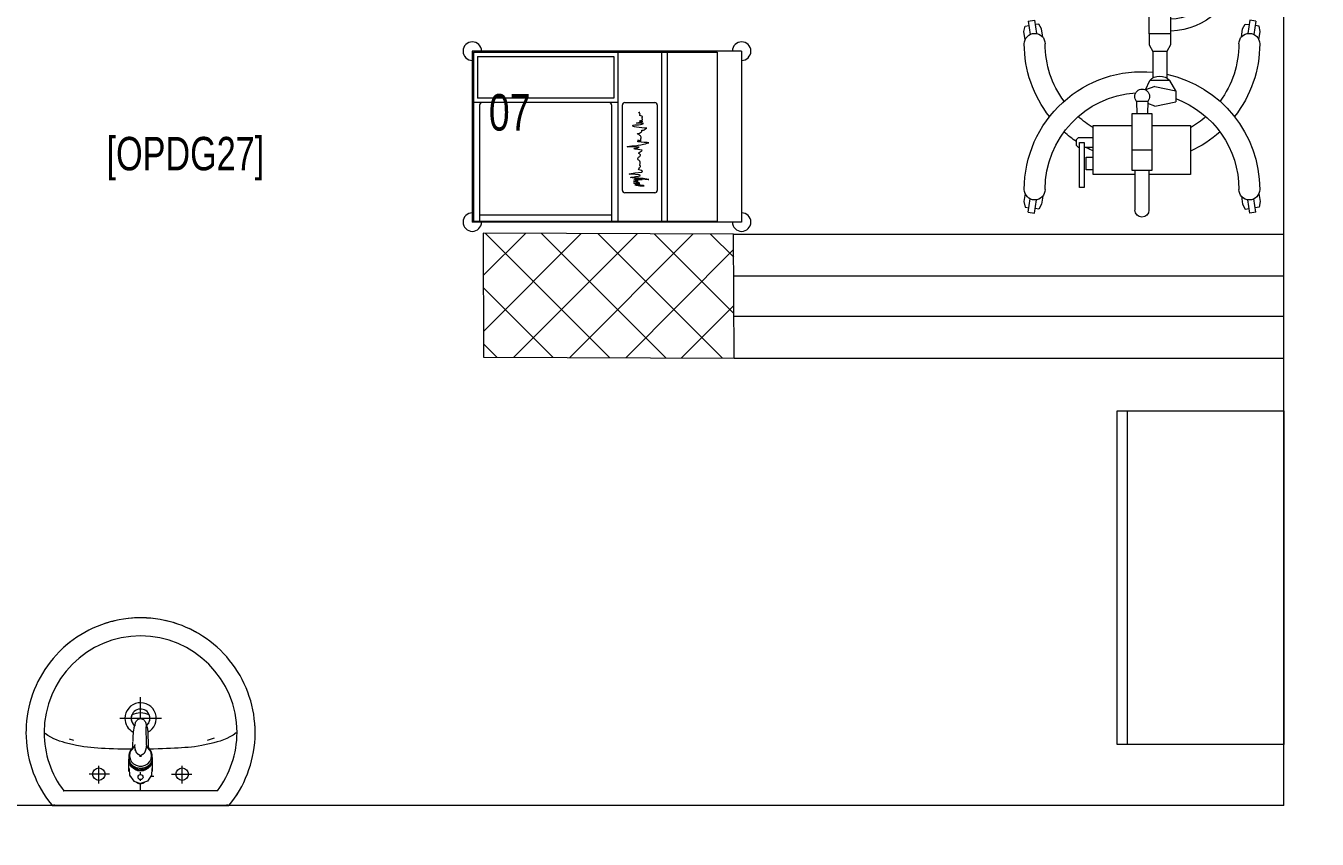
# Model space of a CAD drawing. Header units: millimetres. Extents: x -160614 to 59925, y -157025 to 0.
# Drawn here: x -113427 to -110327, y -110043 to -108093 of the extents above; entities that cross this region are included whole.
import ezdxf

# ---------------------------------------------------------------- set-up
doc = ezdxf.new("R2010")
doc.units = ezdxf.units.MM
doc.header["$LTSCALE"] = 8
for name, color, linetype, lineweight in [('72_EGR_BASE_TEXT', 9, 'Continuous', 5), ('72_EGR_EQP_TAG', 9, 'Continuous', 5), ('C-HYDR-CTCH', 9, 'Continuous', 5), ('Hatch', 9, 'Continuous', 5), ('LOADING', 9, 'Continuous', 5), ('P-SANR-FIXT', 9, 'Continuous', 18), ('P-SANR-FIXT-1', 9, 'Continuous', 13), ('Structure', 9, 'Continuous', 5), ('Walls', 9, 'Continuous', 5)]:
    doc.layers.add(name, color=color, linetype=linetype, lineweight=lineweight)
doc.styles.add('X3G_ENTITY_257CFD', font='swisscl.ttf', dxfattribs={"height": 200})
doc.styles.add('X3G_ENTITY_2587DE', font='swisscl.ttf', dxfattribs={"height": 200})

# ---------------------------------------------------------------- blocks, each defined once
blk = doc.blocks.new('A$C47696aed')
at = {"layer": 'Hatch'}
h = blk.add_hatch(dxfattribs=at)
h.set_pattern_fill('ANSI37', color=256, scale=30)
h.paths.add_polyline_path([(50952.7, 21917.9), (50348.7, 21909.7), (50352.6, 21621.3), (50956.6, 21629.5)])
h.paths.add_polyline_path([(43791.9, 21910.1), (43208.4, 21904.7), (43188.5, 21613.3), (43772, 21618.7)])
h.paths.add_polyline_path([(29414.9, 21902.8), (28815.8, 21898.7), (28810.1, 21605.6), (29409.2, 21609.7)])
h.paths.add_polyline_path([(36600.2, 21904.9), (35999, 21897.4), (35990.7, 21611.8), (36591.9, 21619.3)])
h.paths.add_polyline_path([(22195.7, 21912), (21589.3, 21890.2), (21603.8, 21597.6), (22210.2, 21619.5)])
h.paths.add_polyline_path([(15459.1, 21901.7), (14237.2, 21925.6), (14230.7, 21629.5), (15452.7, 21605.5)])
h.paths.add_polyline_path([(15473.2, 14701.6), (14258.2, 14685.8), (14244.7, 14393.4), (15459.7, 14409.1)])
h.paths.add_polyline_path([(15447.1, 7508.4), (14244, 7492.4), (14238.3, 7199.4), (15441.4, 7215.3)])
h.paths.add_polyline_path([(15465.6, 309.7), (14269, 298.3), (14271.8, 3.8), (15468.5, 15.2)])
h.paths.add_polyline_path([(7830.6, 311.8), (7227.1, 308.1), (7237.7, 22.6), (7841.3, 26.3)])
h.paths.add_polyline_path([(7815.2, 7509.8), (7218.4, 7511.4), (7218.2, 7210.2), (7815.1, 7208.6)])
h.paths.add_polyline_path([(7825.1, 14699.4), (7205.8, 14700.6), (7195.2, 14397.6), (7814.5, 14396.4)])
h.paths.add_polyline_path([(7801.7, 21878.7), (7201.1, 21893.2), (7197.5, 21603.6), (7798.1, 21589.1)])
h.paths.add_polyline_path([(602.6, 21876.9), (0, 21899.6), (1.9, 21611.2), (604.5, 21588.5)])
h.paths.add_polyline_path([(610.4, 7498.6), (8.3, 7491.6), (11.7, 7200), (613.7, 7206.9)])
h.paths.add_polyline_path([(627.9, 303.9), (29.5, 302.9), (34.3, 2.3), (632.7, 3.3)])
h.paths.add_polyline_path([(22214.6, 317.2), (21608.9, 304.3), (21614.6, 3.1), (22220.3, 16)])
h.paths.add_polyline_path([(22208.1, 7509.7), (21613.7, 7492.1), (21615.8, 7195.5), (22210.2, 7213.1)])
h.paths.add_polyline_path([(22199.3, 14717.7), (21600.4, 14710), (21604.4, 14409.9), (22203.4, 14417.6)])
h.paths.add_polyline_path([(29399.7, 14702.4), (28797.7, 14707.1), (28802, 14415), (29403.9, 14410.3)])
h.paths.add_polyline_path([(29403.4, 7519.8), (28799.6, 7502.2), (28813, 7202.1), (29413.1, 7223.2)])
h.paths.add_polyline_path([(29419.5, 303.8), (28815.7, 310.4), (28813.3, 24.7), (29417.2, 18.1)])
h.paths.add_polyline_path([(36618, 314.2), (36020.7, 299.7), (36029.7, 0), (36627, 14.6)])
h.paths.add_polyline_path([(36610.7, 7502.6), (36009.5, 7504.5), (36010.6, 7207.3), (36611.9, 7205.4)])
h.paths.add_polyline_path([(36574.3, 14706.4), (35993.4, 14711.1), (36013.1, 14421.3), (36594, 14416.6)])
h.paths.add_polyline_path([(43777.6, 14705.7), (43180, 14719.4), (43182, 14427.5), (43779.6, 14413.8)])
h.paths.add_polyline_path([(43778.6, 7507.1), (43210.2, 7499.5), (43212, 7205.4), (43780.5, 7213)])
h.paths.add_polyline_path([(43815.7, 310), (43210.4, 307.3), (43211.8, 2.8), (43817, 5.4)])
h.paths.add_polyline_path([(50989.9, 309.5), (50401.9, 325.5), (50388.7, 18.3), (50976.7, 2.3)])
h.paths.add_polyline_path([(50974.1, 7508.9), (50370.9, 7510), (50368.9, 7213.4), (50972.2, 7212.3)])
at = {"layer": 'C-HYDR-CTCH', "color": 4, "flags": 128}
blk.add_lwpolyline([(36009.5, 7504.5), (36010.6, 7207.3), (36611.9, 7205.4), (36610.7, 7502.6), (36009.5, 7504.5)], dxfattribs=at)
blk = doc.blocks.new('mobile light')
at = {"layer": 'LOADING'}
for p, q in [((1882.58, -498.29), (1882.35, -499.8)), ((1882.58, -498.29), (1885.78, -498.78)), ((1883.78, -497.56), (1883.65, -498.45)), ((1885.1, -497.29), (1883.78, -497.56)), ((1887.04, -497.59), (1885.1, -497.29)), ((1923.94, -497.59), (1925.88, -497.29)), ((1928.41, -498.29), (1925.2, -498.78)), ((1925.88, -497.29), (1927.2, -497.56)), ((1927.2, -497.56), (1927.33, -498.45)), ((1928.41, -498.29), (1928.63, -499.8)), ((1882.35, -499.8), (1885.55, -500.28)), ((1883.28, -500.85), (1883.42, -499.96)), ((1884.47, -501.5), (1883.28, -500.85)), ((1886.4, -501.79), (1884.47, -501.5)), ((1924.58, -501.79), (1926.52, -501.5)), ((1928.63, -499.8), (1925.43, -500.28)), ((1926.52, -501.5), (1927.7, -500.85)), ((1927.7, -500.85), (1927.56, -499.96)), ((1948.76, -501.94), (1947.59, -502.62)), ((1953.47, -501.94), (1948.76, -501.94)), ((1958.23, -506.5), (1953.47, -501.94)), ((1947.59, -502.62), (1941.09, -502.62)), ((1947.59, -502.62), (1947.59, -505.45)), ((1948.15, -506.5), (1952.41, -502.55)), ((1947.59, -505.45), (1941.09, -505.45)), ((1946.6, -512.08), (1948.15, -506.5)), ((1947.59, -505.45), (1948.15, -506.5)), ((1958.23, -506.5), (1948.15, -506.5)), ((1959.78, -512.08), (1958.23, -506.5)), ((1963.08, -509.67), (1943.3, -509.67)), ((1959.78, -512.08), (1946.6, -512.08)), ((1908.01, -522.53), (1909, -517.55)), ((1911.69, -517.55), (1909, -517.55)), ((1912.69, -522.53), (1911.69, -517.55)), ((1911.69, -517.55), (1914.17, -518.99)), ((1914.17, -518.99), (1914.17, -523.77)), ((1921.08, -519.69), (1914.74, -519.69)), ((1922.73, -518.8), (1921.08, -519.69)), ((1921.08, -519.69), (1921.08, -523.01)), ((1921.08, -519.69), (1921.08, -523.01)), ((1925.38, -518.8), (1922.73, -518.8)), ((1892.68, -528.06), (1892.68, -523.24)), ((1892.68, -523.24), (1906.16, -523.24)), ((1897.5, -528.06), (1897.5, -523.24)), ((1906.16, -523.24), (1906.16, -528.06)), ((1908.01, -522.53), (1908.62, -524.28)), ((1912.69, -522.53), (1911.9, -524.78)), ((1921.08, -523.01), (1914.77, -523.01)), ((1922.73, -523.93), (1921.08, -523.04)), ((1892.68, -523.97), (1883.05, -523.97)), ((1909.15, -524.25), (1906.16, -524.32)), ((1909.15, -524.25), (1909.15, -526.94)), ((1911.9, -524.78), (1914.17, -523.77)), ((1925.38, -523.93), (1922.73, -523.93)), ((1892.68, -527.34), (1883.05, -527.34)), ((1906.16, -528.06), (1892.68, -528.06)), ((1909.15, -526.94), (1906.16, -526.87)), ((1882.35, -551.47), (1885.55, -550.99)), ((1882.58, -552.98), (1882.35, -551.47)), ((1884.47, -549.77), (1883.28, -550.42)), ((1883.28, -550.42), (1883.42, -551.31)), ((1886.4, -549.48), (1884.47, -549.77)), ((1924.58, -549.48), (1926.52, -549.77)), ((1928.63, -551.47), (1925.43, -550.99)), ((1926.52, -549.77), (1927.7, -550.42)), ((1927.7, -550.42), (1927.56, -551.31)), ((1928.41, -552.98), (1928.63, -551.47)), ((1882.58, -552.98), (1885.78, -552.5)), ((1883.78, -553.71), (1883.65, -552.82)), ((1885.1, -553.98), (1883.78, -553.71)), ((1887.04, -553.69), (1885.1, -553.98)), ((1923.94, -553.69), (1925.88, -553.98)), ((1928.41, -552.98), (1925.2, -552.5)), ((1925.88, -553.98), (1927.2, -553.71)), ((1927.2, -553.71), (1927.33, -552.82))]:
    blk.add_line(p, q, dxfattribs=at)
for points in [[(1903.33, -523.24), (1903.33, -514.02), (1891.61, -514.02), (1891.61, -523.97)], [(1954.27, -524.55), (1954.27, -528.82), (1952.05, -528.82), (1952.05, -524.5)], [(1891.61, -527.34), (1891.61, -537.34), (1903.33, -537.34), (1903.33, -528.06)], [(1892.74, -537.34), (1892.74, -539.04), (1895.76, -539.04), (1895.76, -537.34)], [(1898.05, -537.34), (1898.05, -539.5)], [(1898.05, -540.63), (1898.05, -540.87), (1898.53, -541.35), (1900.02, -541.35), (1900.5, -540.87), (1900.5, -537.34)]]:
    blk.add_lwpolyline(points, dxfattribs=at)
for points in [[(1929.78, -518.8), (1925.38, -518.8), (1925.38, -523.93), (1929.78, -523.93)], [(1899.3, -539.5), (1888.5, -539.5), (1888.5, -540.63), (1899.3, -540.63)]]:
    blk.add_lwpolyline(points, close=True, dxfattribs=at)
for centre, radius in [((1945.96, -511.25), 0.793), ((1960.42, -511.25), 0.793), ((1953.01, -531.79), 8.32), ((1953.01, -531.79), 7.35), ((1938.31, -531.85), 0.793), ((1968.07, -531.85), 0.793), ((1953.19, -546.77), 0.793)]:
    blk.add_circle(centre, radius, dxfattribs=at)
for centre, radius, start, end in [((1888.02, -499.89), 2.5, 90, 270), ((1888.02, -525.64), 28.25, 12.1463, 90), ((1922.96, -525.64), 28.25, 90, 128.2073), ((1922.96, -499.89), 2.5, 270, 90), ((1888.02, -525.64), 23.25, 20.3387, 90), ((1922.96, -525.64), 23.25, 90, 126.3743), ((1942.82, -519.31), 16.86, 97.1293, 177.6115), ((1922.96, -525.64), 28.25, 138.4974, 155.7305), ((1942.82, -519.31), 13.97, 97.1293, 177.6115), ((1922.96, -525.64), 23.25, 138.7224, 150.0382), ((1980.13, -532.49), 43.32, 148.2167, 181.2501), ((1926.25, -532.49), 43.32, 358.7499, 31.7833), ((1980.13, -532.49), 40.72, 152.4092, 181.2501), ((1946.6, -514.96), 2.89, 90, 152.4092), ((1959.78, -514.96), 2.89, 27.5908, 90), ((1926.25, -532.49), 40.72, 358.7499, 27.5908), ((1911.94, -521.38), 3.27, 313.0112, 46.9888), ((1888.02, -525.64), 28.25, 270, 5.3386), ((1883.05, -525.65), 1.68, 90, 270), ((1910.32, -525.6), 1.78, 229.0673, 130.9327), ((1888.02, -525.64), 23.25, 270, 356.3184), ((1953.19, -531.93), 16.44, 185.2361, 354.7639), ((1953.19, -531.93), 13.84, 185.2361, 354.7639), ((1922.96, -525.64), 28.25, 204.483, 208.105), ((1922.96, -525.64), 23.25, 210.2349, 221.2776), ((1922.96, -525.64), 28.25, 213.7985, 221.5026), ((1922.96, -525.64), 23.25, 233.6257, 270), ((1922.96, -525.64), 28.25, 231.7927, 270), ((1888.02, -551.39), 2.5, 90, 270), ((1922.96, -551.39), 2.5, 270, 90)]:
    blk.add_arc(centre, radius, start, end, dxfattribs=at)
blk = doc.blocks.new('e')
at = {"layer": 'LOADING'}
for p, q in [((-958747.5, -394300, 0), (-959393.9, -394300, 0)), ((-959393.9, -394300, 0), (-959393.9, -394710, 0)), ((-958747.5, -394300, 0), (-958747.5, -394710, 0)), ((-959391.4, -394302.5, 0), (-958806.4, -394302.5, 0)), ((-959391.4, -394302.5, 0), (-959391.4, -394707.5, 0)), ((-959381.4, -394312.5, 0), (-959054.5, -394312.5, 0)), ((-959381.4, -394312.5, 0), (-959381.4, -394413.1, 0)), ((-959054.5, -394312.5, 0), (-959054.5, -394413.1, 0)), ((-959044.5, -394302.5, 0), (-959044.5, -394707.5, 0)), ((-958939.6, -394302.5, 0), (-958939.6, -394707.5, 0)), ((-958926.4, -394302.5, 0), (-958926.4, -394707.5, 0)), ((-958806.4, -394302.5, 0), (-958806.4, -394707.5, 0)), ((-959044.5, -394423.1, 0), (-959391.4, -394423.1, 0)), ((-959054.5, -394413.1, 0), (-959381.4, -394413.1, 0)), ((-959027.7, -394423.1, 0), (-958955.8, -394423.1, 0)), ((-959376.4, -394429, 0), (-959376.4, -394707.5, 0)), ((-959059.5, -394429, 0), (-959059.5, -394707.5, 0)), ((-959033.5, -394633.8, 0), (-959033.5, -394429, 0)), ((-958994.2, -394448.1, 0), (-958993.5, -394446.7, 0)), ((-958992.8, -394448.8, 0), (-958994.2, -394448.1, 0)), ((-958993.5, -394446.7, 0), (-958992.2, -394446.1, 0)), ((-958990.8, -394450.1, 0), (-958992.8, -394448.8, 0)), ((-958992.2, -394452.1, 0), (-958990.8, -394450.1, 0)), ((-958991.5, -394454.1, 0), (-958992.2, -394452.1, 0)), ((-958989.5, -394455.5, 0), (-958991.5, -394454.1, 0)), ((-958950, -394429, 0), (-958950, -394633.8, 0)), ((-959009, -394478.3, 0), (-959007.6, -394477.7, 0)), ((-959008.3, -394479.7, 0), (-959009, -394478.3, 0)), ((-959007, -394481, 0), (-959008.3, -394479.7, 0)), ((-959007.6, -394477.7, 0), (-959003.6, -394477, 0)), ((-959004.9, -394481.7, 0), (-959007, -394481, 0)), ((-959000.2, -394482.4, 0), (-959004.9, -394481.7, 0)), ((-959003.6, -394477, 0), (-958999.6, -394477, 0)), ((-958993.5, -394483, 0), (-959000.2, -394482.4, 0)), ((-958999.6, -394472.3, 0), (-958998.2, -394471.6, 0)), ((-958998.2, -394472.3, 0), (-958999.6, -394472.3, 0)), ((-958999.6, -394477, 0), (-958994.8, -394476.3, 0)), ((-958998.2, -394471.6, 0), (-958994.8, -394470.9, 0)), ((-958994.8, -394473, 0), (-958998.2, -394472.3, 0)), ((-958994.8, -394470.9, 0), (-958990.8, -394470.3, 0)), ((-958990.8, -394473, 0), (-958994.8, -394473, 0)), ((-958994.8, -394476.3, 0), (-958990.1, -394475.6, 0)), ((-958986.8, -394483.7, 0), (-958993.5, -394483, 0)), ((-958992.2, -394466.9, 0), (-958989.5, -394466.2, 0)), ((-958992.2, -394468.3, 0), (-958992.2, -394466.9, 0)), ((-958990.1, -394468.3, 0), (-958992.2, -394468.3, 0)), ((-958990.8, -394470.3, 0), (-958986.8, -394469.6, 0)), ((-958986.1, -394473.6, 0), (-958990.8, -394473, 0)), ((-958986.1, -394468.9, 0), (-958990.1, -394468.3, 0)), ((-958990.1, -394475.6, 0), (-958986.8, -394475, 0)), ((-958986.8, -394456.1, 0), (-958989.5, -394455.5, 0)), ((-958989.5, -394466.2, 0), (-958986.8, -394465.6, 0)), ((-958985.4, -394456.8, 0), (-958986.8, -394456.1, 0)), ((-958986.8, -394460.2, 0), (-958985.4, -394458.8, 0)), ((-958986.1, -394461.5, 0), (-958986.8, -394460.2, 0)), ((-958986.8, -394465.6, 0), (-958985.4, -394464.2, 0)), ((-958986.8, -394469.6, 0), (-958984.8, -394468.9, 0)), ((-958986.8, -394475, 0), (-958984.8, -394474.3, 0)), ((-958980.7, -394484.4, 0), (-958986.8, -394483.7, 0)), ((-958985.4, -394462.9, 0), (-958986.1, -394461.5, 0)), ((-958984.8, -394468.9, 0), (-958986.1, -394468.9, 0)), ((-958983.4, -394473.6, 0), (-958986.1, -394473.6, 0)), ((-958985.4, -394458.8, 0), (-958985.4, -394456.8, 0)), ((-958985.4, -394464.2, 0), (-958985.4, -394462.9, 0)), ((-958984.8, -394474.3, 0), (-958983.4, -394473.6, 0)), ((-958975.3, -394484.4, 0), (-958980.7, -394484.4, 0)), ((-958978, -394486.4, 0), (-958976.7, -394485.1, 0)), ((-958976.7, -394485.1, 0), (-958975.3, -394484.4, 0)), ((-958997.5, -394497.8, 0), (-958995.5, -394497.2, 0)), ((-958996.9, -394499.2, 0), (-958997.5, -394497.8, 0)), ((-958997.5, -394514.6, 0), (-958995.5, -394514, 0)), ((-958994.2, -394514.6, 0), (-958997.5, -394514.6, 0)), ((-958997.5, -394516.7, 0), (-958996.2, -394516, 0)), ((-958994.8, -394517.3, 0), (-958997.5, -394516.7, 0)), ((-958994.2, -394499.9, 0), (-958996.9, -394499.2, 0)), ((-958996.2, -394516, 0), (-958992.8, -394516, 0)), ((-958995.5, -394497.2, 0), (-958992.8, -394496.5, 0)), ((-958995.5, -394514, 0), (-958992.8, -394514, 0)), ((-958988.8, -394518, 0), (-958994.8, -394517.3, 0)), ((-958991.5, -394501.9, 0), (-958994.2, -394499.9, 0)), ((-958990.1, -394515.3, 0), (-958994.2, -394514.6, 0)), ((-958992.8, -394496.5, 0), (-958990.1, -394495.1, 0)), ((-958992.8, -394514, 0), (-958990.8, -394513.3, 0)), ((-958992.8, -394516, 0), (-958990.1, -394515.3, 0)), ((-958990.1, -394503.2, 0), (-958991.5, -394501.9, 0)), ((-958990.8, -394513.3, 0), (-958989.5, -394512, 0)), ((-958990.1, -394495.1, 0), (-958988.1, -394493.8, 0)), ((-958988.8, -394505.9, 0), (-958990.1, -394503.2, 0)), ((-958988.8, -394515.3, 0), (-958990.1, -394515.3, 0)), ((-958990.1, -394515.3, 0), (-958988.8, -394515.3, 0)), ((-958989.5, -394509.9, 0), (-958988.8, -394507.9, 0)), ((-958989.5, -394512, 0), (-958989.5, -394509.9, 0)), ((-958988.8, -394507.9, 0), (-958988.8, -394505.9, 0)), ((-958988.1, -394493.8, 0), (-958987.4, -394492.5, 0)), ((-958987.4, -394489.8, 0), (-958984.1, -394489.8, 0)), ((-958987.4, -394492.5, 0), (-958987.4, -394489.8, 0)), ((-958984.1, -394489.8, 0), (-958982.7, -394489.1, 0)), ((-958982.7, -394489.1, 0), (-958981.4, -394488.4, 0)), ((-958981.4, -394488.4, 0), (-958979.4, -394487.1, 0)), ((-958979.4, -394487.1, 0), (-958978, -394486.4, 0)), ((-959022.4, -394529.4, 0), (-959020.4, -394528.8, 0)), ((-959006.3, -394529.4, 0), (-959022.4, -394529.4, 0)), ((-959020.4, -394528.8, 0), (-959016.4, -394528.1, 0)), ((-959016.4, -394528.1, 0), (-959011, -394527.4, 0)), ((-959011, -394527.4, 0), (-959002.9, -394526.7, 0)), ((-958998.9, -394530.1, 0), (-959006.3, -394529.4, 0)), ((-959006.3, -394534.1, 0), (-959003.6, -394532.8, 0)), ((-959002.9, -394534.8, 0), (-959006.3, -394534.1, 0)), ((-959003.6, -394532.8, 0), (-959000.2, -394532.1, 0)), ((-959002.9, -394526.7, 0), (-958996.2, -394525.4, 0)), ((-958996.9, -394536.2, 0), (-959002.9, -394534.8, 0)), ((-959000.2, -394532.1, 0), (-958997.5, -394531.5, 0)), ((-958993.5, -394530.1, 0), (-958998.9, -394530.1, 0)), ((-958997.5, -394531.5, 0), (-958994.8, -394530.8, 0)), ((-958991.5, -394536.8, 0), (-958996.9, -394536.2, 0)), ((-958996.2, -394525.4, 0), (-958989.5, -394524.7, 0)), ((-958994.8, -394530.8, 0), (-958993.5, -394530.1, 0)), ((-958994.2, -394544.2, 0), (-958993.5, -394542.9, 0)), ((-958994.2, -394545.6, 0), (-958994.2, -394544.2, 0)), ((-958992.8, -394546.2, 0), (-958994.2, -394545.6, 0)), ((-958993.5, -394542.9, 0), (-958990.8, -394541.5, 0)), ((-958991.5, -394546.9, 0), (-958992.8, -394546.2, 0)), ((-958987.4, -394537.5, 0), (-958991.5, -394536.8, 0)), ((-958990.1, -394548.3, 0), (-958991.5, -394546.9, 0)), ((-958990.8, -394541.5, 0), (-958988.1, -394540.2, 0)), ((-958990.1, -394549.6, 0), (-958990.1, -394548.3, 0)), ((-958989.5, -394524.7, 0), (-958983.4, -394523.4, 0)), ((-958981.4, -394518.7, 0), (-958988.8, -394518, 0)), ((-958988.1, -394540.2, 0), (-958986.8, -394538.8, 0)), ((-958986.1, -394537.5, 0), (-958987.4, -394537.5, 0)), ((-958986.8, -394538.8, 0), (-958986.1, -394537.5, 0)), ((-958983.4, -394523.4, 0), (-958978, -394522, 0)), ((-958974, -394519.3, 0), (-958981.4, -394518.7, 0)), ((-958978, -394522, 0), (-958974, -394520.7, 0)), ((-958970.6, -394520, 0), (-958974, -394519.3, 0)), ((-958974, -394520.7, 0), (-958970.6, -394520, 0)), ((-958996.9, -394557.7, 0), (-958996.2, -394555.7, 0)), ((-958996.9, -394559, 0), (-958996.9, -394557.7, 0)), ((-958995.5, -394560.4, 0), (-958996.9, -394559, 0)), ((-958996.2, -394555.7, 0), (-958994.8, -394554.3, 0)), ((-958994.2, -394561.7, 0), (-958995.5, -394560.4, 0)), ((-958994.8, -394554.3, 0), (-958993.5, -394553.6, 0)), ((-958992.2, -394563.7, 0), (-958994.2, -394561.7, 0)), ((-958993.5, -394553.6, 0), (-958992.2, -394552.3, 0)), ((-958993.5, -394579.9, 0), (-958992.2, -394579.2, 0)), ((-958992.2, -394552.3, 0), (-958990.8, -394550.9, 0)), ((-958990.8, -394566.4, 0), (-958992.2, -394563.7, 0)), ((-958992.2, -394579.2, 0), (-958990.8, -394577.8, 0)), ((-958991.5, -394571.8, 0), (-958990.8, -394570.4, 0)), ((-958991.5, -394574.5, 0), (-958991.5, -394571.8, 0)), ((-958990.1, -394575.2, 0), (-958991.5, -394574.5, 0)), ((-958990.8, -394550.9, 0), (-958990.1, -394549.6, 0)), ((-958990.8, -394570.4, 0), (-958990.8, -394566.4, 0)), ((-958990.8, -394577.8, 0), (-958990.1, -394576.5, 0)), ((-958990.1, -394576.5, 0), (-958990.1, -394575.2, 0)), ((-959017.1, -394594.7, 0), (-959011.7, -394593.3, 0)), ((-959015, -394594.7, 0), (-959017.1, -394594.7, 0)), ((-959009, -394595.3, 0), (-959015, -394594.7, 0)), ((-959014.4, -394602.7, 0), (-959011.7, -394602, 0)), ((-959010.3, -394603.4, 0), (-959014.4, -394602.7, 0)), ((-959011.7, -394593.3, 0), (-959003.6, -394592, 0)), ((-959011.7, -394602, 0), (-959008.3, -394602, 0)), ((-959002.2, -394604.1, 0), (-959010.3, -394603.4, 0)), ((-959002.2, -394596, 0), (-959009, -394595.3, 0)), ((-959008.3, -394602, 0), (-959002.2, -394600.7, 0)), ((-959006.3, -394609.4, 0), (-959004.3, -394608.8, 0)), ((-959004.9, -394609.4, 0), (-959006.3, -394609.4, 0)), ((-959002.2, -394610.1, 0), (-959004.9, -394609.4, 0)), ((-959004.3, -394606.1, 0), (-958999.6, -394605.4, 0)), ((-959002.2, -394606.1, 0), (-959004.3, -394606.1, 0)), ((-959004.3, -394608.8, 0), (-958996.9, -394608.8, 0)), ((-959003.6, -394592, 0), (-958987.4, -394589.9, 0)), ((-958993.5, -394596.7, 0), (-959002.2, -394596, 0)), ((-959002.2, -394600.7, 0), (-958996.2, -394600, 0)), ((-958994.2, -394604.7, 0), (-959002.2, -394604.1, 0)), ((-958997.5, -394606.8, 0), (-959002.2, -394606.1, 0)), ((-958997.5, -394610.8, 0), (-959002.2, -394610.1, 0)), ((-958999.6, -394605.4, 0), (-958994.2, -394606.1, 0)), ((-958992.2, -394607.4, 0), (-958997.5, -394606.8, 0)), ((-958996.9, -394608.8, 0), (-958992.8, -394608.1, 0)), ((-958996.2, -394600, 0), (-958991.5, -394598.7, 0)), ((-958994.8, -394583.2, 0), (-958993.5, -394581.9, 0)), ((-958994.2, -394584.6, 0), (-958994.8, -394583.2, 0)), ((-958990.8, -394585.2, 0), (-958994.2, -394584.6, 0)), ((-958984.1, -394605.4, 0), (-958994.2, -394604.7, 0)), ((-958994.2, -394606.1, 0), (-958987.4, -394606.1, 0)), ((-958993.5, -394581.9, 0), (-958993.5, -394579.9, 0)), ((-958990.1, -394598, 0), (-958993.5, -394596.7, 0)), ((-958992.8, -394608.1, 0), (-958986.1, -394608.1, 0)), ((-958987.4, -394608.1, 0), (-958992.2, -394607.4, 0)), ((-958991.5, -394598.7, 0), (-958990.1, -394598, 0)), ((-958987.4, -394586.6, 0), (-958990.8, -394585.2, 0)), ((-958985.4, -394588.6, 0), (-958987.4, -394586.6, 0)), ((-958987.4, -394589.9, 0), (-958985.4, -394588.6, 0)), ((-958987.4, -394606.1, 0), (-958978.7, -394606.8, 0)), ((-958986.1, -394608.1, 0), (-958987.4, -394608.1, 0)), ((-958975.3, -394606.8, 0), (-958984.1, -394605.4, 0)), ((-958978.7, -394606.8, 0), (-958972, -394607.4, 0)), ((-958970, -394607.4, 0), (-958975.3, -394606.8, 0)), ((-958972, -394607.4, 0), (-958970, -394607.4, 0)), ((-958955.8, -394639.6, 0), (-959027.7, -394639.6, 0)), ((-959007, -394613.5, 0), (-959003.6, -394612.8, 0)), ((-959004.9, -394613.5, 0), (-959007, -394613.5, 0)), ((-959006.3, -394616.8, 0), (-958991.5, -394616.8, 0)), ((-959003.6, -394617.5, 0), (-959006.3, -394616.8, 0)), ((-959000.9, -394614.2, 0), (-959004.9, -394613.5, 0)), ((-959003.6, -394612.8, 0), (-958999.6, -394612.1, 0)), ((-959000.2, -394618.2, 0), (-959003.6, -394617.5, 0)), ((-959003.6, -394620.2, 0), (-958994.2, -394620.2, 0)), ((-958998.9, -394620.2, 0), (-959003.6, -394620.2, 0)), ((-958995.5, -394614.8, 0), (-959000.9, -394614.2, 0)), ((-959000.9, -394621.5, 0), (-958999.6, -394621.5, 0)), ((-958996.9, -394618.2, 0), (-959000.2, -394618.2, 0)), ((-958999.6, -394612.1, 0), (-958996.2, -394612.1, 0)), ((-958999.6, -394621.5, 0), (-958996.2, -394622.2, 0)), ((-958994.2, -394620.9, 0), (-958998.9, -394620.2, 0)), ((-958996.2, -394612.1, 0), (-958997.5, -394610.8, 0)), ((-958994.2, -394618.9, 0), (-958996.9, -394618.2, 0)), ((-958996.2, -394622.2, 0), (-958991.5, -394622.9, 0)), ((-958991.5, -394616.8, 0), (-958995.5, -394614.8, 0)), ((-958991.5, -394619.5, 0), (-958994.2, -394618.9, 0)), ((-958994.2, -394620.2, 0), (-958991.5, -394619.5, 0)), ((-958990.1, -394621.5, 0), (-958994.2, -394620.9, 0)), ((-958991.5, -394622.9, 0), (-958981.4, -394622.9, 0)), ((-958986.1, -394622.2, 0), (-958990.1, -394621.5, 0)), ((-958982.7, -394622.2, 0), (-958986.1, -394622.2, 0)), ((-958981.4, -394622.9, 0), (-958982.7, -394622.2, 0)), ((-959376.4, -394692.5, 0), (-959059.5, -394692.5, 0)), ((-958747.5, -394710, 0), (-959393.9, -394710, 0)), ((-959391.4, -394707.5, 0), (-958806.4, -394707.5, 0))]:
    blk.add_line(p, q, dxfattribs=at)
for centre, radius, start, end in [((-959393.9, -394300, 0), 22.2, 0, 270), ((-958747.5, -394300, 0), 22.2, 270, 180), ((-959370.5, -394429, 0), 5.83, 90, 180), ((-959065.3, -394429, 0), 5.83, 0, 90), ((-959027.7, -394429, 0), 5.83, 90, 180), ((-958955.8, -394429, 0), 5.83, 0, 90), ((-959027.7, -394633.8, 0), 5.83, 180, 270), ((-958955.8, -394633.8, 0), 5.83, 270, 0), ((-959393.9, -394710, 0), 22.2, 90, 0), ((-958747.5, -394710, 0), 22.2, 180, 90)]:
    blk.add_arc(centre, radius, start, end, dxfattribs=at)
blk = doc.blocks.new('FP_138-161_A_00_GFL_-0_080_Einreichung_Grundrisse_100')
at = {"layer": 'P-SANR-FIXT'}
blk.add_line((-0.0044, -0.0019), (-0.0045, -0.0021), dxfattribs=at)
at = {"layer": 'P-SANR-FIXT', "flags": 128}
blk.add_lwpolyline([(-0.0057, -0.0037), (-0.0058, -0.0039), (-0.006, -0.004)], dxfattribs=at)
blk = doc.blocks.new('FP_139-161_A_00_GFL_-0_080_Einreichung_Grundrisse_100')
at = {"layer": 'P-SANR-FIXT'}
blk.add_line((0.0045, -0.0022), (0.0044, -0.002), dxfattribs=at)
at = {"layer": 'P-SANR-FIXT', "flags": 128}
blk.add_lwpolyline([(0.006, -0.004), (0.0059, -0.0039), (0.0057, -0.0038)], dxfattribs=at)
blk = doc.blocks.new('IS_Ceraplus_B8204_BIM_BG _1_ - B8204AA - CERAPLUS single lever basin mixer with pop-up waste-V137-161_A_00_GFL_-0_080_Einreichung_Grundrisse_100')
at = {"layer": 'P-SANR-FIXT-1'}
h = blk.add_hatch(dxfattribs=at)
h.set_pattern_fill('FP_26', color=256, style=0, pattern_type=2)
h.set_pattern_definition([(225, (0.009, 0), (0.010607, -0.010607), []), (315, (0.009, 0), (0.010607, 0.010607), [])])
h.paths.add_polyline_path([(0.0056, -0.002), (0.0058, -0.0024), (0.0058, -0.0021)])
h.paths.add_polyline_path([(0.007, -0.0039), (0.0088, -0.0045), (0.0084, -0.0043)])
at = {"layer": 'LOADING'}
for p, q in [((-0.028, 0), (-0.028, -0.0281)), ((-0.0262, -0.0282), (-0.0263, -0.0287)), ((0.0263, -0.0287), (0.0262, -0.0282)), ((0.0262, -0.0293), (0.0263, -0.0287)), ((0.028, -0.0281), (0.028, 0)), ((-0.0274, -0.0337), (-0.0271, -0.0392)), ((-0.0137, -0.0512), (-0.0129, -0.0517)), ((0.0124, -0.052), (0.0133, -0.0515)), ((0.0185, -0.0618), (0.019, -0.0539)), ((0.019, -0.0539), (0.0188, -0.0561)), ((0.0271, -0.0392), (0.0274, -0.0337)), ((0.014, -0.0647), (0.0133, -0.1077))]:
    blk.add_line(p, q, dxfattribs=at)
at = {"layer": 'LOADING', "flags": 128}
for points in [[(-0.0272, -0.0069), (-0.0266, 0.009), (-0.0165, 0.0236), (0, 0.0291)], [(0.0272, -0.0069), (0.0266, 0.009), (0.0165, 0.0236), (0, 0.0291)], [(-0.0176, -0.0568), (-0.0224, -0.0513), (-0.0254, -0.0448), (-0.0264, -0.0376), (-0.0253, -0.0305), (-0.0222, -0.024), (-0.0172, -0.0186), (-0.0109, -0.0147), (-0.0037, -0.0127), (0.0037, -0.0127), (0.0109, -0.0147), (0.0172, -0.0186), (0.0222, -0.024), (0.0253, -0.0305), (0.0264, -0.0376), (0.0254, -0.0448), (0.0224, -0.0513), (0.0176, -0.0568)], [(-0.0271, -0.0393), (-0.027, -0.0403), (-0.0269, -0.0414), (-0.0267, -0.0424), (-0.0265, -0.0434), (-0.0262, -0.0444), (-0.0259, -0.0454), (-0.0255, -0.0464), (-0.0252, -0.0474), (-0.0247, -0.0484), (-0.0243, -0.0493), (-0.0238, -0.0502), (-0.0232, -0.0511), (-0.0226, -0.052), (-0.022, -0.0529), (-0.0214, -0.0537), (-0.0207, -0.0545), (-0.0199, -0.0553), (-0.0192, -0.0561), (-0.0184, -0.0568), (-0.0176, -0.0575), (-0.0173, -0.0577)], [(-0.019, -0.0539), (-0.0185, -0.0615), (-0.0185, -0.0618)], [(-0.0162, -0.0579), (-0.0156, -0.058), (-0.0151, -0.0581), (-0.0146, -0.0583), (-0.0142, -0.0586), (-0.0139, -0.0588), (-0.0138, -0.0591)], [(-0.0138, -0.0591), (-0.0139, -0.0612), (-0.014, -0.0633)], [(0.0138, -0.0591), (0.0139, -0.0588), (0.0142, -0.0586), (0.0146, -0.0583), (0.0151, -0.0581), (0.0156, -0.058), (0.0162, -0.0579)], [(0.014, -0.0633), (0.0139, -0.0612), (0.0138, -0.0591)], [(0.0171, -0.0578), (0.0174, -0.0575), (0.0176, -0.0568)], [(0.0173, -0.0577), (0.0181, -0.057), (0.0189, -0.0563), (0.0197, -0.0556), (0.0204, -0.0548), (0.0211, -0.054), (0.0218, -0.0532), (0.0224, -0.0523), (0.023, -0.0514), (0.0236, -0.0505), (0.0241, -0.0496), (0.0246, -0.0487), (0.025, -0.0477), (0.0254, -0.0467), (0.0258, -0.0458), (0.0261, -0.0448), (0.0264, -0.0437), (0.0266, -0.0427), (0.0268, -0.0417), (0.027, -0.0407), (0.0271, -0.0396), (0.0271, -0.0393)], [(-0.0181, -0.0728), (-0.0177, -0.083), (-0.0172, -0.0938)], [(0.0172, -0.0938), (0.0177, -0.083), (0.0181, -0.0728)], [(0.0184, -0.0651), (0.0184, -0.0652), (0.0184, -0.0652), (0.0184, -0.0652), (0.0184, -0.0654), (0.0184, -0.0655)], [(-0.0129, -0.1142), (-0.0124, -0.1161), (-0.0118, -0.1179), (-0.0109, -0.1197), (-0.0098, -0.1214), (-0.0084, -0.123), (-0.0067, -0.1244), (-0.0047, -0.1255), (-0.0025, -0.1263), (0, -0.1266)], [(0, -0.1266), (0.0025, -0.1263), (0.0047, -0.1255), (0.0067, -0.1244), (0.0084, -0.123), (0.0098, -0.1214), (0.0109, -0.1197), (0.0118, -0.1179), (0.0124, -0.1161), (0.0129, -0.1142)]]:
    blk.add_lwpolyline(points, dxfattribs=at)
at = {"layer": 'LOADING'}
for centre, radius, start, end in [((0, 0.0135), 0.00603, 0, 180), ((0, 0.0135), 0.00603, 180, 0), ((-0.009, 0), 0.005, 300, 315), ((0.009, 0), 0.005, 225, 240)]:
    blk.add_arc(centre, radius, start, end, dxfattribs=at)
for centre, major_axis, start_param, end_param in [((0, -0.0281), (-0.028, 0), 4.712389, 6.47291), ((0, -0.0287), (0.0267, 0), 1.570796, 3.036556), ((0, -0.0287), (0.0263, 0), 2.625648, 2.791756), ((0, -0.0287), (-0.0263, 0), 4.712389, 5.759587), ((0, -0.0281), (0.028, 0), 6.093357, 7.853982), ((0, -0.0287), (0.0267, 0), 0.105099, 1.570796), ((0, -0.0287), (0.0262, 0), 0.523599, 1.570796), ((0, -0.0287), (0.0262, 0), 0.349919, 0.515945), ((0, -0.0321), (0.0275, 0), 3.141823, 3.202701), ((0, -0.0321), (0.0275, 0), 3.239313, 3.439417), ((0, -0.0281), (0.028, 0), 3.371221, 3.483334), ((0, -0.0312), (0.0248, 0), 4.111947, 4.191073), ((0, -0.0281), (0.028, 0), 4.202431, 4.259552), ((0, -0.0287), (0.0263, 0), 4.169225, 4.2325), ((0, -0.0281), (0.028, 0), 5.172057, 5.222265), ((0, -0.0287), (0.0267, 0), 6.059374, 6.108652), ((0, -0.0321), (0.0275, 0), 5.985527, 6.185455), ((0, -0.0281), (0.028, 0), 5.94107, 6.05344), ((0, -0.0321), (0.0275, 0), 6.222066, 6.282955)]:
    blk.add_ellipse(centre, major_axis=major_axis, ratio=0.961262, start_param=start_param, end_param=end_param, dxfattribs=at)
for points, knots in [([(-0.0215, -0.0162), (-0.0216, -0.0163), (-0.0219, -0.0167), (-0.0227, -0.0177), (-0.0238, -0.0192), (-0.0249, -0.0211), (-0.0258, -0.0231), (-0.0266, -0.0253), (-0.0273, -0.0282), (-0.0275, -0.0305), (-0.0275, -0.0321)], [0.7859035, 0.7859035, 0.7859035, 0.7859035, 0.7916667, 0.8055556, 0.8333333, 0.8611111, 0.8888889, 0.9166667, 0.9444444, 1, 1, 1, 1]), ([(0.021, -0.0157), (0.0208, -0.0154), (0.0203, -0.0149), (0.0192, -0.0139), (0.0177, -0.0127), (0.0161, -0.0117), (0.0148, -0.0109), (0.0138, -0.0104), (0.0127, -0.0099), (0.0113, -0.0093), (0.0087, -0.0084), (0.0048, -0.0075), (0, -0.0071), (-0.0048, -0.0075), (-0.0087, -0.0084), (-0.0113, -0.0093), (-0.0127, -0.0099), (-0.0138, -0.0104), (-0.0148, -0.0109), (-0.0161, -0.0117), (-0.0177, -0.0127), (-0.0191, -0.0139), (-0.0202, -0.0149), (-0.0208, -0.0154), (-0.021, -0.0157)], [0.2222222, 0.2222222, 0.2222222, 0.2222222, 0.2361111, 0.25, 0.2777778, 0.3055556, 0.3194444, 0.3333333, 0.3472222, 0.3611111, 0.3888889, 0.4444444, 0.5, 0.5555556, 0.6111111, 0.6388889, 0.6527778, 0.6666667, 0.6805556, 0.6944444, 0.7222222, 0.75, 0.7638889, 0.7777778, 0.7777778, 0.7777778, 0.7777778]), ([(0.0275, -0.0321), (0.0275, -0.0305), (0.0273, -0.0282), (0.0266, -0.0253), (0.0258, -0.0231), (0.0249, -0.0211), (0.0238, -0.0192), (0.0227, -0.0177), (0.0219, -0.0167), (0.0216, -0.0163), (0.0215, -0.0162)], [0, 0, 0, 0, 0.0555556, 0.0833333, 0.1111111, 0.1388889, 0.1666667, 0.1944444, 0.2083333, 0.2142181, 0.2142181, 0.2142181, 0.2142181]), ([(-0.0188, -0.0538), (-0.0188, -0.0547), (-0.0186, -0.0582), (-0.0185, -0.0619), (-0.0184, -0.0646)], [0.6724021, 0.6724021, 0.6724021, 0.6724021, 0.75, 1, 1, 1, 1]), ([(-0.0162, -0.0579), (-0.0162, -0.0578), (-0.0163, -0.0578), (-0.0165, -0.0577), (-0.0166, -0.0575), (-0.0167, -0.0574), (-0.0169, -0.0573), (-0.017, -0.0572), (-0.0172, -0.0571), (-0.0173, -0.057), (-0.0175, -0.0569), (-0.0176, -0.0568)], [0, 0, 0, 0, 0.1, 0.2, 0.3, 0.4, 0.5, 0.6, 0.7, 0.8, 1, 1, 1, 1]), ([(-0.0148, -0.0587), (-0.015, -0.0586), (-0.0159, -0.0583), (-0.0167, -0.058), (-0.0172, -0.0578)], [0.8, 0.8, 0.8, 0.8, 0.85, 1, 1, 1, 1]), ([(0, -0.0378), (-0.0005, -0.038), (-0.0012, -0.0384), (-0.0021, -0.0389), (-0.0028, -0.0393), (-0.0035, -0.0397), (-0.0042, -0.04), (-0.0049, -0.0405), (-0.0055, -0.0409), (-0.0061, -0.0414), (-0.0067, -0.0419), (-0.0072, -0.0424), (-0.0078, -0.0429), (-0.0083, -0.0435), (-0.0088, -0.0441), (-0.0092, -0.0446), (-0.0096, -0.0452), (-0.01, -0.0459), (-0.0103, -0.0466), (-0.0105, -0.0472), (-0.0107, -0.0477), (-0.0108, -0.0481), (-0.0109, -0.0484), (-0.0111, -0.0489), (-0.0114, -0.0497), (-0.0118, -0.0509), (-0.0122, -0.0521), (-0.0124, -0.053), (-0.0126, -0.0537), (-0.0128, -0.0544), (-0.0129, -0.0552), (-0.0131, -0.0559), (-0.0132, -0.0566), (-0.0134, -0.0572), (-0.0136, -0.0581), (-0.0137, -0.0587), (-0.0138, -0.0591)], [0, 0, 0, 0, 0.055556, 0.083333, 0.111111, 0.138889, 0.166667, 0.194444, 0.222222, 0.25, 0.277778, 0.305556, 0.333333, 0.361111, 0.388889, 0.416667, 0.444444, 0.472222, 0.5, 0.527778, 0.541667, 0.555556, 0.569444, 0.583333, 0.611111, 0.666667, 0.722222, 0.75, 0.777778, 0.805556, 0.833333, 0.861111, 0.888889, 0.916667, 0.944444, 1, 1, 1, 1]), ([(0, -0.0357), (-0.0006, -0.0357), (-0.0013, -0.0357), (-0.002, -0.0357), (-0.0022, -0.0357)], [0, 0, 0, 0, 0.1, 0.1298359, 0.1298359, 0.1298359, 0.1298359]), ([(0.0022, -0.0357), (0.002, -0.0357), (0.0013, -0.0357), (0.0006, -0.0357), (0, -0.0357)], [0.8701578, 0.8701578, 0.8701578, 0.8701578, 0.9, 1, 1, 1, 1]), ([(0.0138, -0.0591), (0.0137, -0.0587), (0.0136, -0.0581), (0.0134, -0.0572), (0.0132, -0.0566), (0.0131, -0.0559), (0.0129, -0.0552), (0.0128, -0.0544), (0.0126, -0.0537), (0.0124, -0.053), (0.0122, -0.0521), (0.0118, -0.0509), (0.0114, -0.0497), (0.0111, -0.0489), (0.0109, -0.0484), (0.0108, -0.0481), (0.0107, -0.0477), (0.0105, -0.0472), (0.0103, -0.0466), (0.01, -0.0459), (0.0096, -0.0452), (0.0092, -0.0446), (0.0088, -0.0441), (0.0083, -0.0435), (0.0078, -0.0429), (0.0072, -0.0424), (0.0067, -0.0419), (0.0061, -0.0414), (0.0055, -0.0409), (0.0049, -0.0405), (0.0042, -0.04), (0.0035, -0.0397), (0.0028, -0.0393), (0.0021, -0.0389), (0.0012, -0.0384), (0.0005, -0.038), (0, -0.0378)], [0, 0, 0, 0, 0.055556, 0.083333, 0.111111, 0.138889, 0.166667, 0.194444, 0.222222, 0.25, 0.277778, 0.333333, 0.388889, 0.416667, 0.430556, 0.444444, 0.458333, 0.472222, 0.5, 0.527778, 0.555556, 0.583333, 0.611111, 0.638889, 0.666667, 0.694444, 0.722222, 0.75, 0.777778, 0.805556, 0.833333, 0.861111, 0.888889, 0.916667, 0.944444, 1, 1, 1, 1]), ([(0.0141, -0.0613), (0.0141, -0.0611), (0.0143, -0.0608), (0.0145, -0.0604), (0.0148, -0.06), (0.0151, -0.0596), (0.0153, -0.0594), (0.0155, -0.0592), (0.0156, -0.059), (0.0158, -0.0588), (0.016, -0.0587), (0.0163, -0.0585), (0.0165, -0.0583), (0.0166, -0.0582)], [0.3333333, 0.3333333, 0.3333333, 0.3333333, 0.4166667, 0.5, 0.5833333, 0.6666667, 0.7083333, 0.75, 0.7916667, 0.8333333, 0.875, 0.9166667, 1, 1, 1, 1]), ([(0.0176, -0.0568), (0.0175, -0.0569), (0.0173, -0.057), (0.0172, -0.0571), (0.017, -0.0572), (0.0169, -0.0573), (0.0167, -0.0574), (0.0166, -0.0575), (0.0165, -0.0577), (0.0163, -0.0578), (0.0162, -0.0578), (0.0162, -0.0579)], [0, 0, 0, 0, 0.2, 0.3, 0.4, 0.5, 0.6, 0.7, 0.8, 0.9, 1, 1, 1, 1]), ([(0.0184, -0.0646), (0.0185, -0.0619), (0.0186, -0.0582), (0.0188, -0.0547), (0.0188, -0.0538)], [0, 0, 0, 0, 0.25, 0.3275586, 0.3275586, 0.3275586, 0.3275586]), ([(-0.0131, -0.1116), (-0.0132, -0.1115), (-0.0135, -0.1109), (-0.0141, -0.1099), (-0.0147, -0.1086), (-0.0153, -0.1072), (-0.0159, -0.1053), (-0.0167, -0.1021), (-0.0171, -0.0992), (-0.0171, -0.0973)], [0.4856715, 0.4856715, 0.4856715, 0.4856715, 0.5, 0.55, 0.6, 0.65, 0.7, 0.8, 1, 1, 1, 1]), ([(-0.0132, -0.1091), (-0.0132, -0.1096), (-0.0132, -0.1103), (-0.0132, -0.1111), (-0.0132, -0.1115), (-0.0132, -0.1118), (-0.0131, -0.1122), (-0.0131, -0.1125), (-0.0131, -0.1128), (-0.0131, -0.1131), (-0.013, -0.1134), (-0.013, -0.1138), (-0.0129, -0.1141), (-0.0129, -0.1142)], [0.2, 0.2, 0.2, 0.2, 0.4, 0.5, 0.55, 0.6, 0.65, 0.7, 0.75, 0.8, 0.85, 0.9, 1, 1, 1, 1]), ([(0.0129, -0.1142), (0.0129, -0.1141), (0.013, -0.1138), (0.013, -0.1134), (0.0131, -0.1131), (0.0131, -0.1128), (0.0131, -0.1125), (0.0131, -0.1122), (0.0132, -0.1118), (0.0132, -0.1115), (0.0132, -0.1111), (0.0132, -0.1103), (0.0132, -0.1096), (0.0132, -0.1091)], [0, 0, 0, 0, 0.1, 0.15, 0.2, 0.25, 0.3, 0.35, 0.4, 0.45, 0.5, 0.6, 0.8, 0.8, 0.8, 0.8]), ([(0.0131, -0.1116), (0.0133, -0.1113), (0.0137, -0.1106), (0.0142, -0.1096), (0.0147, -0.1084), (0.0153, -0.1072), (0.0159, -0.1053), (0.0167, -0.1021), (0.0171, -0.0992), (0.0171, -0.0973)], [-0.5143371, -0.5143371, -0.5143371, -0.5143371, -0.475, -0.4375, -0.4, -0.35, -0.3, -0.2, 0, 0, 0, 0])]:
    blk.add_open_spline(points, degree=3, knots=knots, dxfattribs=at)
for points in [[(-0.0172, -0.0578), (-0.0171, -0.0578), (-0.0169, -0.058), (-0.0167, -0.0581), (-0.0166, -0.0582)], [(-0.0162, -0.0579), (-0.0162, -0.0579), (-0.0164, -0.0581), (-0.0165, -0.0582), (-0.0166, -0.0583), (-0.0166, -0.0582), (-0.0166, -0.0582)], [(-0.0166, -0.0582), (-0.0163, -0.0585), (-0.0156, -0.059), (-0.0148, -0.0599), (-0.0142, -0.0609), (-0.0139, -0.0617), (-0.0138, -0.0621)], [(0.0172, -0.0578), (0.0168, -0.0579), (0.0158, -0.0583), (0.0147, -0.0587), (0.0141, -0.059)], [(0.0166, -0.0582), (0.0166, -0.0582), (0.0166, -0.0583), (0.0165, -0.0582), (0.0164, -0.0581), (0.0162, -0.0579), (0.0162, -0.0579)], [(0.0166, -0.0582), (0.0167, -0.0582), (0.0168, -0.0581), (0.0169, -0.058), (0.0169, -0.058)], [(0.0169, -0.058), (0.017, -0.0579), (0.0171, -0.0579), (0.0171, -0.0578)], [(-0.0184, -0.0646), (-0.0183, -0.0659), (-0.0182, -0.0684), (-0.0181, -0.0709), (-0.0181, -0.0721)], [(-0.014, -0.0633), (-0.014, -0.0633), (-0.014, -0.0633), (-0.014, -0.0633)], [(-0.014, -0.0646), (-0.014, -0.0644), (-0.014, -0.064), (-0.014, -0.0635), (-0.014, -0.0633)], [(0.014, -0.0633), (0.014, -0.0633), (0.014, -0.0633), (0.014, -0.0633)], [(0.014, -0.0633), (0.014, -0.0635), (0.014, -0.064), (0.014, -0.0644), (0.014, -0.0647)], [(0.0181, -0.0721), (0.0181, -0.0709), (0.0182, -0.0684), (0.0183, -0.0659), (0.0184, -0.0646)], [(-0.0172, -0.0938), (-0.0172, -0.0944), (-0.0172, -0.0956), (-0.0171, -0.0967), (-0.0171, -0.0973)], [(0.0171, -0.0973), (0.0171, -0.0967), (0.0172, -0.0956), (0.0172, -0.0944), (0.0172, -0.0938)]]:
    blk.add_open_spline(points, degree=3, dxfattribs=at)
for name in ['FP_138-161_A_00_GFL_-0_080_Einreichung_Grundrisse_100', 'FP_139-161_A_00_GFL_-0_080_Einreichung_Grundrisse_100']:
    blk.add_blockref(name, (0, 0), dxfattribs=at)
blk = doc.blocks.new('_100_WB_KER_REN_55x45x18 - _100_WB_KER_REN_55x45x18-V63-161_A_00_GFL_-0_080_Einreichung_Grundrisse_100')
at = {"layer": 'LOADING'}
for p, q in [((-0.2075, 0.225), (-0.2075, 0.2227)), ((0.2074, 0.225), (-0.2074, 0.225)), ((0.2075, 0.2227), (0.2075, 0.225)), ((-0.1855, 0.1899), (0.1855, 0.1899)), ((0, 0.1899), (0, 0.1724)), ((-0.1, 0.172), (-0.1, 0.1303)), ((-0.0259, 0.155), (-0.0315, 0.155)), ((0, 0.1656), (0, 0.1628)), ((0.026, 0.155), (0.0248, 0.155)), ((0.1, 0.172), (0.1, 0.1303)), ((-0.0744, 0.15), (-0.1234, 0.15)), ((0, 0.1509), (0, 0.1454)), ((0, 0.1422), (0, 0.1399)), ((0.0744, 0.15), (0.1234, 0.15)), ((-0.1763, 0.0637), (-0.1598, 0.0692)), ((0.1605, 0.0691), (0.1707, 0.0656)), ((-0.05, 0.0161), (0.05, 0.0161)), ((0, 0.0168), (0, -0.0348))]:
    blk.add_line(p, q, dxfattribs=at)
at = {"layer": 'LOADING', "flags": 128}
for points in [[(-0.2121, 0.225), (-0.219, 0.2164), (-0.2254, 0.2075), (-0.2316, 0.1983), (-0.2373, 0.189), (-0.2427, 0.1794), (-0.2476, 0.1696), (-0.2522, 0.1596), (-0.2564, 0.1494), (-0.2602, 0.1391), (-0.2635, 0.1286), (-0.2665, 0.118), (-0.269, 0.1073), (-0.271, 0.0965), (-0.2727, 0.0856), (-0.2739, 0.0747), (-0.2747, 0.0637), (-0.275, 0.0527), (-0.275, 0.05)], [(0.275, 0.05), (0.2748, 0.061), (0.2741, 0.072), (0.273, 0.0829), (0.2715, 0.0938), (0.2695, 0.1046), (0.2671, 0.1154), (0.2643, 0.126), (0.261, 0.1365), (0.2574, 0.1469), (0.2533, 0.1571), (0.2488, 0.1671), (0.2439, 0.177), (0.2387, 0.1866), (0.233, 0.1961), (0.227, 0.2053), (0.2206, 0.2142), (0.2138, 0.2229), (0.2121, 0.225)], [(-0.275, 0.05), (-0.2748, 0.039), (-0.2741, 0.028), (-0.273, 0.0171), (-0.2715, 0.0062), (-0.2695, -0.0046), (-0.2671, -0.0154), (-0.2643, -0.026), (-0.261, -0.0365), (-0.2574, -0.0469), (-0.2533, -0.0571), (-0.2488, -0.0671), (-0.2439, -0.077), (-0.2387, -0.0866), (-0.233, -0.0961), (-0.227, -0.1053), (-0.2206, -0.1142), (-0.2138, -0.1229), (-0.2067, -0.1313), (-0.1993, -0.1395), (-0.1916, -0.1473), (-0.1836, -0.1548), (-0.1752, -0.162), (-0.1666, -0.1688), (-0.1577, -0.1753), (-0.1486, -0.1814), (-0.1392, -0.1872), (-0.1296, -0.1925), (-0.1198, -0.1975), (-0.1098, -0.2021), (-0.0996, -0.2063), (-0.0893, -0.2101), (-0.0788, -0.2135), (-0.0682, -0.2164), (-0.0575, -0.2189), (-0.0467, -0.221), (-0.0359, -0.2227), (-0.0249, -0.2239), (-0.014, -0.2246), (-0.003, -0.225), (0.008, -0.2249), (0.019, -0.2243), (0.03, -0.2234), (0.0409, -0.2219), (0.0517, -0.2201), (0.0625, -0.2178), (0.0731, -0.2151), (0.0837, -0.212), (0.0941, -0.2084), (0.1043, -0.2044), (0.1144, -0.2001), (0.1243, -0.1953), (0.1341, -0.1901), (0.1436, -0.1846), (0.1528, -0.1786), (0.1618, -0.1723), (0.1706, -0.1657), (0.1791, -0.1587), (0.1873, -0.1514), (0.1952, -0.1437), (0.2028, -0.1358), (0.21, -0.1275), (0.217, -0.119), (0.2236, -0.1101), (0.2298, -0.1011), (0.2356, -0.0918), (0.2411, -0.0822), (0.2462, -0.0725), (0.2509, -0.0625), (0.2552, -0.0524), (0.2591, -0.0421), (0.2626, -0.0317), (0.2656, -0.0211), (0.2683, -0.0104), (0.2705, 0.0003), (0.2722, 0.0112), (0.2736, 0.0221), (0.2745, 0.0331), (0.2749, 0.0441), (0.275, 0.05)]]:
    blk.add_lwpolyline(points, dxfattribs=at)
at = {"layer": 'LOADING'}
for centre in [(-0.1, 0.15), (0.1, 0.15)]:
    blk.add_circle(centre, 0.015, dxfattribs=at)
for centre, radius, start, end in [((0, 0.05), 0.275, 140.4788, 141.2381), ((0, 0.05), 0.275, 38.7619, 39.5212), ((0, 0.05), 0.275, 145.9324, 150.3591), ((0, 0.05), 0.2315, 142.8209, 180), ((0, 0.05), 0.2315, 0, 37.1791), ((0, 0.05), 0.275, 29.6409, 34.0676), ((0, 0.155), 0.0175, 54.0899, 125.9101), ((0, 0.155), 0.0175, 68.869, 83.8798), ((0, 0.155), 0.0175, 251.9463, 258.2346), ((0, 0.05), 0.275, 180, 183.6225), ((0, 0.05), 0.2315, 180, 0), ((0, 0.0161), 0.0375, 117.1305, 0), ((0, 0.0161), 0.0225, 129.5025, 0), ((0, 0.0161), 0.0225, 138.0808, 143.3939), ((0, 0.0161), 0.0225, 0, 51.4286), ((0, 0.0161), 0.0225, 36.616, 41.9265), ((0, 0.0161), 0.0375, 0, 61.4146), ((0, 0.0161), 0.0225, 180, 193.3417), ((0, 0.0161), 0.0225, 197.0466, 201.508), ((0, 0.0161), 0.0225, 156.725, 162.0134), ((0, 0.05), 0.047, 243.4433, 296.5567), ((0, 0.0161), 0.0225, 17.9887, 23.276), ((0, 0.0161), 0.0225, 338.492, 342.9534), ((0, 0.0161), 0.0225, 346.6583, 0), ((0, 0.05), 0.275, 307.6689, 312), ((0, 0.05), 0.275, 240, 245.6589), ((0, 0.05), 0.275, 252, 257.5535), ((0, 0.05), 0.275, 282.9241, 288), ((0, 0.05), 0.275, 264, 276)]:
    blk.add_arc(centre, radius, start, end, dxfattribs=at)
for points, knots in [([(-0.2074, 0.225), (-0.2078, 0.225), (-0.2086, 0.225), (-0.2095, 0.225), (-0.2102, 0.225), (-0.2106, 0.225), (-0.2109, 0.225), (-0.2111, 0.225), (-0.2114, 0.225), (-0.2116, 0.225), (-0.2118, 0.225), (-0.2119, 0.225), (-0.2119, 0.225)], [-1, -1, -1, -1, -0.8333333, -0.6666667, -0.5833333, -0.5, -0.4583333, -0.4166667, -0.3333333, -0.2916667, -0.25, -0.1666667, -0.1666667, -0.1666667, -0.1666667]), ([(0.2119, 0.225), (0.2119, 0.225), (0.2118, 0.225), (0.2116, 0.225), (0.2114, 0.225), (0.2111, 0.225), (0.2109, 0.225), (0.2106, 0.225), (0.2102, 0.225), (0.2095, 0.225), (0.2086, 0.225), (0.2078, 0.225), (0.2074, 0.225)], [-0.8333333, -0.8333333, -0.8333333, -0.8333333, -0.75, -0.7083333, -0.6666667, -0.5833333, -0.5416667, -0.5, -0.4166667, -0.3333333, -0.1666667, 0, 0, 0, 0]), ([(-0.0037, 0.1721), (-0.0046, 0.1719), (-0.0064, 0.1714), (-0.0081, 0.1705), (-0.009, 0.17)], [0.5653198, 0.5653198, 0.5653198, 0.5653198, 0.6111111, 0.6666667, 0.6666667, 0.6666667, 0.6666667]), ([(0.009, 0.17), (0.0086, 0.1703), (0.0077, 0.1708), (0.0059, 0.1715), (0.0046, 0.1719), (0.0037, 0.1721)], [0.3333333, 0.3333333, 0.3333333, 0.3333333, 0.3611111, 0.3888889, 0.4346482, 0.4346482, 0.4346482, 0.4346482]), ([(-0.2294, 0.0509), (-0.2103, 0.066), (-0.1431, 0.0839), (-0.1084, 0.0863), (-0.0496, 0.0893), (-0.0206, 0.0899)], [0.0392191, 0.0392191, 0.0392191, 0.0392191, 0.1715289, 0.4228457, 0.6475389, 0.6475389, 0.6475389, 0.6475389]), ([(0.0209, 0.0903), (0.0512, 0.0901), (0.1113, 0.0879), (0.1514, 0.0828), (0.2115, 0.0665), (0.2292, 0.052)], [0.7533082, 0.7533082, 0.7533082, 0.7533082, 0.9865548, 1.235629, 1.3638988, 1.3638988, 1.3638988, 1.3638988]), ([(-0.0141, 0.0337), (-0.0162, 0.0319), (-0.0207, 0.0267), (-0.0225, 0.02), (-0.0225, 0.0161)], [0.7144203, 0.7144203, 0.7144203, 0.7144203, 0.8333333, 1, 1, 1, 1]), ([(0.0225, 0.0161), (0.0225, 0.0187), (0.0216, 0.0239), (0.0182, 0.0298), (0.0152, 0.0327), (0.0141, 0.0337)], [0, 0, 0, 0, 0.1111111, 0.2222222, 0.285568, 0.285568, 0.285568, 0.285568])]:
    blk.add_open_spline(points, degree=3, knots=knots, dxfattribs=at)
for points in [[(-0.2075, 0.2227), (-0.2075, 0.2231), (-0.2075, 0.2235), (-0.2075, 0.2239)], [(0.2075, 0.2239), (0.2075, 0.2235), (0.2075, 0.2231), (0.2075, 0.2227)], [(-0.1852, 0.1899), (-0.1853, 0.1899), (-0.1854, 0.1899), (-0.1855, 0.1899)], [(0.1855, 0.1899), (0.1854, 0.1899), (0.1853, 0.1899), (0.1852, 0.1899)], [(-0.0009, 0.1725), (-0.0013, 0.1725), (-0.0018, 0.1724), (-0.0022, 0.1724)], [(0.0022, 0.1724), (0.0018, 0.1724), (0.0013, 0.1725), (0.0009, 0.1725)], [(-0.0225, 0.0161), (-0.0225, 0.0147), (-0.0222, 0.012), (-0.0215, 0.0093), (-0.021, 0.008)], [(0.021, 0.008), (0.0215, 0.0093), (0.0222, 0.012), (0.0225, 0.0147), (0.0225, 0.0161)]]:
    blk.add_open_spline(points, degree=3, dxfattribs=at)
at = {"layer": 'LOADING', "xscale": -1, "rotation": 5.088887490341627e-12}
blk.add_blockref('IS_Ceraplus_B8204_BIM_BG _1_ - B8204AA - CERAPLUS single lever basin mixer with pop-up waste-V137-161_A_00_GFL_-0_080_Einreichung_Grundrisse_100', (0, 0.1434), dxfattribs=at)
blk = doc.blocks.new('GF21027-P')
at = {"layer": 'LOADING'}
for p, q in [((0.4, 0.4), (-0.4, 0.4)), ((-0.4, 0.4), (-0.4, 0)), ((0.4, 0), (0.4, 0.4)), ((-0.4, 0.025), (0.4, 0.025)), ((-0.4, 0), (0.4, 0))]:
    blk.add_line(p, q, dxfattribs=at)
blk = doc.blocks.new('GF1')
at = {"layer": 'Walls', "color": 9}
for p, q in [((-110407.8, -109962.6), (-110407.8, -105842.6)), ((-111728, -108592.3, 0), (-110407.8, -108592.3)), ((-111728, -108692.3, 0), (-110407.8, -108692.3)), ((-111726.9, -108789.5, 0), (-110407.8, -108789.5)), ((-111726.9, -108889.5, 0), (-110407.8, -108889.5)), ((-110407.8, -109962.6), (-114907.8, -109962.6))]:
    blk.add_line(p, q, dxfattribs=at)
at = {"layer": 'LOADING', "color": 9}
for name, p, xscale, yscale, zscale, rotation in [('mobile light', (-105491.4, -127365.5), -10, 10, 10, 270), ('GF21027-P', (-110807.8, -109416.4), -1000, 1000, 1000, 269.9999999790882), ('_100_WB_KER_REN_55x45x18 - _100_WB_KER_REN_55x45x18-V63-161_A_00_GFL_-0_080_Einreichung_Grundrisse_100', (-113151.2, -109737.6), 1000, 1000, 1000, 180)]:
    blk.add_blockref(name, p, dxfattribs=dict(at, xscale=xscale, yscale=yscale, zscale=zscale, rotation=rotation))
blk.add_blockref('e', (847038.9, 286146.4, 0), dxfattribs=at)
at = {"layer": 'Structure', "color": 9}
blk.add_blockref('A$C47696aed', (-148338.7, -116094.9, 0), dxfattribs=at)
at = {"layer": '72_EGR_BASE_TEXT', "color": 9, "insert": (-113043.6, -108359.3), "char_height": 80, "attachment_point": 2, "style": 'X3G_ENTITY_2587DE'}
blk.add_mtext('[OPDG27]', dxfattribs=at)
at = {"layer": '72_EGR_EQP_TAG', "color": 9, "insert": (-112265.4, -108256.5, 0), "char_height": 87.47, "attachment_point": 2, "style": 'X3G_ENTITY_257CFD'}
blk.add_mtext('07', dxfattribs=at)

msp = doc.modelspace()

# ---------------------------------------------------------------- block references
at = {"layer": '72_EGR_EQP_TAG'}
msp.add_blockref('GF1', (0, 0), dxfattribs=at)

doc.saveas('drawing.dxf')
